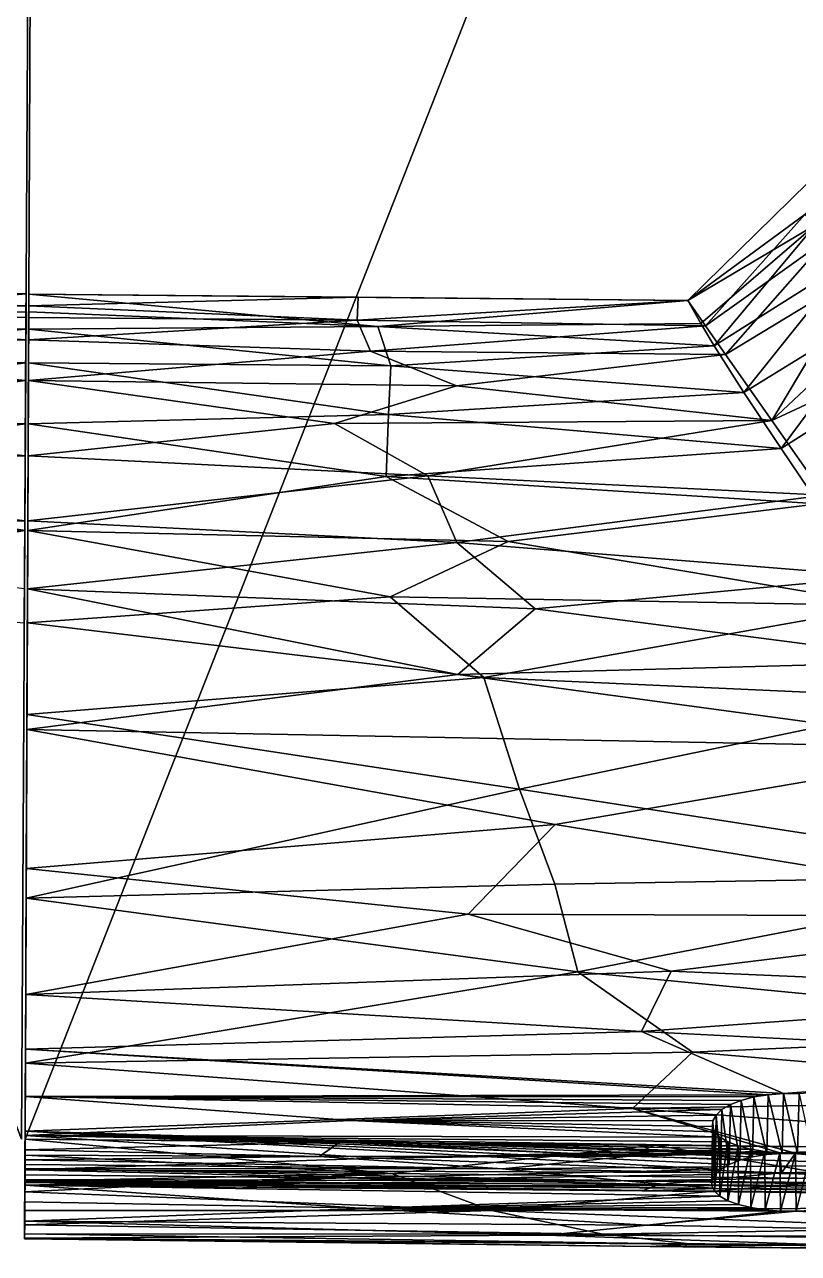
# Model space of a CAD drawing. Extents: x 4857 to 5181, y 3876 to 4195.
# Drawn here: x 5017.6 to 5087.7, y 3876.2 to 3987.6 of the extents above; entities that cross this region are included whole.
import ezdxf

# ---------------------------------------------------------------- set-up
doc = ezdxf.new("R2010")
doc.units = 0
doc.header["$MEASUREMENT"] = 0
doc.layers.add('STL2DXF', color=7, linetype='Continuous')

msp = doc.modelspace()

# ---------------------------------------------------------------- linework, layer by layer
at = {"layer": 'STL2DXF'}
for points in [[(5018.9, 4185.54, 12), (4903.14, 4185.54, 12), (5017.28, 3886.54, 12)], [(5018.9, 4185.54, 0), (5017.28, 3886.54, 0), (4903.14, 4185.54, 0)], [(5017.28, 3886.54, 0), (5018.9, 4185.54, 0), (5017.28, 3886.54, 0.51)], [(5017.28, 3886.54, 0.51), (5018.9, 4185.54, 0), (5018.9, 4185.54, 0.51)], [(5017.28, 3886.54, 0.51), (5018.9, 4185.54, 0.51), (5017.28, 3886.54, 5.51)], [(5017.28, 3886.54, 5.51), (5018.9, 4185.54, 0.51), (5018.9, 4185.54, 5.51)], [(5017.28, 3886.54, 5.51), (5018.9, 4185.54, 5.51), (5017.28, 3886.54, 12)], [(5017.28, 3886.54, 12), (5018.9, 4185.54, 5.51), (5018.9, 4185.54, 12)], [(5017.6, 3886.53, 0.51), (5017.6, 3886.53, 0.51), (5018.91, 4185.54, 0), (5017.6, 3886.53, 0)], [(5018.91, 4185.54, 0.51), (5018.91, 4185.54, 0.51), (5018.91, 4185.54, 0), (5017.6, 3886.53, 0.51)], [(5017.6, 3886.53, 5.51), (5017.6, 3886.53, 5.51), (5018.91, 4185.54, 0.51), (5017.6, 3886.53, 0.51)], [(5018.91, 4185.54, 5.51), (5018.91, 4185.54, 5.51), (5018.91, 4185.54, 0.51), (5017.6, 3886.53, 5.51)], [(5017.6, 3886.53, 12), (5017.6, 3886.53, 12), (5018.91, 4185.54, 5.51), (5017.6, 3886.53, 5.51)], [(5018.91, 4185.54, 12), (5018.91, 4185.54, 12), (5018.91, 4185.54, 5.51), (5017.6, 3886.53, 12)], [(5017.6, 3886.53, 12), (5017.6, 3886.53, 12), (5134.67, 4184.4, 12), (5018.91, 4185.54, 12)], [(5134.67, 4184.4, 0), (5134.67, 4184.4, 0), (5017.6, 3886.53, 0), (5018.91, 4185.54, 0)], [(5131.74, 3885.42, 12), (5131.74, 3885.42, 12), (5134.67, 4184.4, 12), (5017.6, 3886.53, 12)], [(5131.74, 3885.42, 0), (5131.74, 3885.42, 0), (5017.6, 3886.53, 0), (5134.67, 4184.4, 0)], [(5077.65, 3962.56, 150.51), (5077.65, 3962.56, 150.51), (5089.24, 3969.41, 150.15), (5096.33, 3980.88, 150.51)], [(5077.65, 3962.56, 145.51), (5077.65, 3962.56, 145.51), (5096.33, 3980.88, 145.51), (5088.26, 3970.35, 145.32)], [(5077.65, 3962.56, 145.51), (5077.65, 3962.56, 145.51), (5096.33, 3980.88, 150.51), (5096.33, 3980.88, 145.51)], [(5077.65, 3962.56, 150.51), (5077.65, 3962.56, 150.51), (5096.33, 3980.88, 150.51), (5077.65, 3962.56, 145.51)], [(5088.26, 3970.35, 145.32), (5088.26, 3970.35, 145.32), (5079.27, 3960.25, 145.1), (5077.65, 3962.56, 145.51)], [(5077.65, 3962.55, 150.51), (5077.65, 3962.55, 150.51), (5089.24, 3969.41, 150.15), (5077.65, 3962.56, 150.51)], [(5078.85, 3960.48, 150.31), (5078.85, 3960.48, 150.31), (5089.24, 3969.41, 150.15), (5077.65, 3962.55, 150.51)], [(5080.06, 3958.46, 149.78), (5080.06, 3958.46, 149.78), (5089.24, 3969.41, 150.15), (5078.85, 3960.48, 150.31)], [(5090.31, 3968.15, 144.4), (5090.31, 3968.15, 144.4), (5079.27, 3960.25, 145.1), (5088.26, 3970.35, 145.32)], [(5092.33, 3966.17, 148.62), (5092.33, 3966.17, 148.62), (5089.24, 3969.41, 150.15), (5080.06, 3958.46, 149.78)], [(5090.31, 3968.15, 144.4), (5090.31, 3968.15, 144.4), (5081.09, 3957.65, 143.93), (5079.27, 3960.25, 145.1)], [(5093.24, 3965.02, 142.19), (5093.24, 3965.02, 142.19), (5081.09, 3957.65, 143.93), (5090.31, 3968.15, 144.4)], [(5082.75, 3954.22, 147.72), (5082.75, 3954.22, 147.72), (5092.33, 3966.17, 148.62), (5080.06, 3958.46, 149.78)], [(5095.94, 3962.33, 145.69), (5095.94, 3962.33, 145.69), (5092.33, 3966.17, 148.62), (5082.75, 3954.22, 147.72)], [(5093.24, 3965.02, 142.19), (5093.24, 3965.02, 142.19), (5085.27, 3951.69, 139.49), (5081.09, 3957.65, 143.93)], [(5093.24, 3965.02, 142.19), (5093.24, 3965.02, 142.19), (5096.16, 3961.89, 139.25), (5085.27, 3951.69, 139.49)], [(4957.98, 3963.15, 150.51), (4986.03, 3960.52, 150.2), (5017.69, 3963.15, 150.51)], [(5017.69, 3963.15, 150.51), (4987.84, 3963.15, 145.51), (4957.98, 3963.15, 150.51)], [(5017.69, 3963.15, 150.51), (4986.03, 3960.52, 150.2), (5017.68, 3961.53, 150.39)], [(5017.69, 3963.15, 145.51), (5017.69, 3962.07, 145.41), (4987.84, 3963.15, 145.51)], [(4987.84, 3963.15, 145.51), (5017.69, 3962.07, 145.41), (4987.91, 3961.05, 145.17)], [(5017.69, 3963.15, 145.51), (4987.84, 3963.15, 145.51), (5017.69, 3963.15, 150.51)], [(5017.66, 3956.92, 148.87), (5017.69, 3962.07, 145.41), (5017.69, 3963.15, 145.51)], [(5017.69, 3963.15, 145.51), (5017.68, 3959.95, 150.05), (5017.66, 3956.92, 148.87)], [(5017.69, 3963.15, 150.51), (5017.68, 3961.53, 150.39), (5017.69, 3963.15, 145.51)], [(5017.69, 3963.15, 145.51), (5017.68, 3961.53, 150.39), (5017.68, 3959.95, 150.05)], [(5017.94, 3963.14, 145.51), (5017.94, 3963.14, 145.51), (5017.93, 3962.07, 145.41), (5017.91, 3956.91, 148.87)], [(5017.91, 3956.91, 148.87), (5017.91, 3956.91, 148.87), (5017.92, 3959.95, 150.05), (5017.94, 3963.14, 145.51)], [(5017.92, 3959.95, 150.05), (5017.92, 3959.95, 150.05), (5017.93, 3961.53, 150.39), (5017.94, 3963.14, 145.51)], [(5017.94, 3963.14, 145.51), (5017.94, 3963.14, 145.51), (5017.93, 3961.53, 150.39), (5017.94, 3963.14, 150.51)], [(5017.93, 3961.53, 150.39), (5017.93, 3961.53, 150.39), (5049.57, 3960.21, 150.2), (5017.94, 3963.14, 150.51)], [(5047.79, 3962.85, 145.51), (5047.79, 3962.85, 145.51), (5017.93, 3962.07, 145.41), (5017.94, 3963.14, 145.51)], [(5047.69, 3960.76, 145.17), (5047.69, 3960.76, 145.17), (5017.93, 3962.07, 145.41), (5047.79, 3962.85, 145.51)], [(5017.94, 3963.14, 150.51), (5017.94, 3963.14, 150.51), (5049.57, 3960.21, 150.2), (5077.65, 3962.56, 150.51)], [(5017.94, 3963.14, 150.51), (5017.94, 3963.14, 150.51), (5047.79, 3962.85, 145.51), (5017.94, 3963.14, 145.51)], [(5077.65, 3962.56, 150.51), (5077.65, 3962.56, 150.51), (5047.79, 3962.85, 145.51), (5017.94, 3963.14, 150.51)], [(5077.65, 3962.56, 145.51), (5077.65, 3962.56, 145.51), (5047.69, 3960.76, 145.17), (5047.79, 3962.85, 145.51)], [(5077.65, 3962.56, 145.51), (5077.65, 3962.56, 145.51), (5047.79, 3962.85, 145.51), (5077.65, 3962.56, 150.51)], [(5017.68, 3961.53, 150.39), (4986.03, 3960.52, 150.2), (5017.68, 3959.95, 150.05)], [(5017.69, 3962.07, 145.41), (5017.68, 3961.02, 145.16), (4987.91, 3961.05, 145.17)], [(5017.66, 3956.92, 148.87), (5017.68, 3961.02, 145.16), (5017.69, 3962.07, 145.41)], [(5017.93, 3962.07, 145.41), (5017.93, 3962.07, 145.41), (5017.93, 3961.02, 145.16), (5017.91, 3956.91, 148.87)], [(5017.92, 3959.95, 150.05), (5017.92, 3959.95, 150.05), (5049.57, 3960.21, 150.2), (5017.93, 3961.53, 150.39)], [(5047.69, 3960.76, 145.17), (5047.69, 3960.76, 145.17), (5017.93, 3961.02, 145.16), (5017.93, 3962.07, 145.41)], [(5079.27, 3960.25, 145.1), (5079.27, 3960.25, 145.1), (5047.69, 3960.76, 145.17), (5077.65, 3962.56, 145.51)], [(5077.65, 3962.56, 150.51), (5077.65, 3962.56, 150.51), (5049.57, 3960.21, 150.2), (5077.65, 3962.55, 150.51)], [(5077.65, 3962.55, 150.51), (5077.65, 3962.55, 150.51), (5049.57, 3960.21, 150.2), (5078.85, 3960.48, 150.31)], [(5086.12, 3949.14, 143.92), (5086.12, 3949.14, 143.92), (5095.94, 3962.33, 145.69), (5082.75, 3954.22, 147.72)], [(5096.16, 3961.89, 139.25), (5096.16, 3961.89, 139.25), (5099.52, 3958.29, 135.23), (5085.27, 3951.69, 139.49)], [(5099.84, 3957.84, 141.32), (5099.84, 3957.84, 141.32), (5095.94, 3962.33, 145.69), (5086.12, 3949.14, 143.92)], [(5017.68, 3959.95, 150.05), (4986.03, 3960.52, 150.2), (4984.8, 3956.94, 148.89)], [(4987.91, 3961.05, 145.17), (5017.67, 3959, 144.32), (4986.68, 3958.25, 143.92)], [(4987.91, 3961.05, 145.17), (5017.68, 3961.02, 145.16), (5017.67, 3959, 144.32)], [(5017.63, 3951.39, 145.21), (5017.67, 3959, 144.32), (5017.68, 3961.02, 145.16)], [(5017.63, 3951.39, 145.21), (5017.68, 3961.02, 145.16), (5017.66, 3956.92, 148.87)], [(5017.93, 3961.02, 145.16), (5017.93, 3961.02, 145.16), (5017.92, 3959, 144.32), (5017.88, 3951.39, 145.21)], [(5017.91, 3956.91, 148.87), (5017.91, 3956.91, 148.87), (5017.93, 3961.02, 145.16), (5017.88, 3951.39, 145.21)], [(5017.92, 3959, 144.32), (5017.92, 3959, 144.32), (5017.93, 3961.02, 145.16), (5047.69, 3960.76, 145.17)], [(5048.9, 3957.95, 143.92), (5048.9, 3957.95, 143.92), (5017.92, 3959, 144.32), (5047.69, 3960.76, 145.17)], [(5048.9, 3957.95, 143.92), (5048.9, 3957.95, 143.92), (5047.69, 3960.76, 145.17), (5079.27, 3960.25, 145.1)], [(5078.85, 3960.48, 150.31), (5078.85, 3960.48, 150.31), (5049.57, 3960.21, 150.2), (5080.06, 3958.46, 149.78)], [(5017.68, 3959.95, 150.05), (4984.8, 3956.94, 148.89), (5017.66, 3956.92, 148.87)], [(5017.91, 3956.91, 148.87), (5017.91, 3956.91, 148.87), (5050.76, 3956.62, 148.89), (5017.92, 3959.95, 150.05)], [(5050.76, 3956.62, 148.89), (5050.76, 3956.62, 148.89), (5049.57, 3960.21, 150.2), (5017.92, 3959.95, 150.05)], [(5081.09, 3957.65, 143.93), (5081.09, 3957.65, 143.93), (5048.9, 3957.95, 143.92), (5079.27, 3960.25, 145.1)], [(5049.57, 3960.21, 150.2), (5049.57, 3960.21, 150.2), (5050.76, 3956.62, 148.89), (5080.06, 3958.46, 149.78)], [(4986.68, 3958.25, 143.92), (5017.65, 3955.31, 141.93), (4978.86, 3955.19, 141.86)], [(4986.68, 3958.25, 143.92), (5017.67, 3959, 144.32), (5017.65, 3955.31, 141.93)], [(5017.63, 3951.39, 145.21), (5017.65, 3955.31, 141.93), (5017.67, 3959, 144.32)], [(5017.92, 3959, 144.32), (5017.92, 3959, 144.32), (5017.9, 3955.31, 141.93), (5017.88, 3951.39, 145.21)], [(5017.9, 3955.31, 141.93), (5017.9, 3955.31, 141.93), (5017.92, 3959, 144.32), (5048.9, 3957.95, 143.92)], [(5080.06, 3958.46, 149.78), (5080.06, 3958.46, 149.78), (5050.76, 3956.62, 148.89), (5082.75, 3954.22, 147.72)], [(5085.27, 3951.69, 139.49), (5085.27, 3951.69, 139.49), (5099.52, 3958.29, 135.23), (5090.02, 3944.92, 132.59)], [(5056.69, 3954.81, 141.86), (5056.69, 3954.81, 141.86), (5017.9, 3955.31, 141.93), (5048.9, 3957.95, 143.92)], [(5056.69, 3954.81, 141.86), (5056.69, 3954.81, 141.86), (5048.9, 3957.95, 143.92), (5081.09, 3957.65, 143.93)], [(5085.27, 3951.69, 139.49), (5085.27, 3951.69, 139.49), (5056.69, 3954.81, 141.86), (5081.09, 3957.65, 143.93)], [(5089.52, 3944.13, 139.13), (5089.52, 3944.13, 139.13), (5099.84, 3957.84, 141.32), (5086.12, 3949.14, 143.92)], [(5017.66, 3956.92, 148.87), (4984.8, 3956.94, 148.89), (4984.99, 3952.54, 146.13)], [(5017.66, 3956.92, 148.87), (4984.99, 3952.54, 146.13), (5017.63, 3951.39, 145.21)], [(5017.88, 3951.39, 145.21), (5017.88, 3951.39, 145.21), (5050.53, 3952.22, 146.13), (5017.91, 3956.91, 148.87)], [(5050.53, 3952.22, 146.13), (5050.53, 3952.22, 146.13), (5050.76, 3956.62, 148.89), (5017.91, 3956.91, 148.87)], [(5050.76, 3956.62, 148.89), (5050.76, 3956.62, 148.89), (5050.53, 3952.22, 146.13), (5082.75, 3954.22, 147.72)], [(4978.86, 3955.19, 141.86), (5017.65, 3955.31, 141.93), (4989.89, 3951.69, 138.86)], [(5017.65, 3955.31, 141.93), (5017.61, 3948.48, 135.64), (4989.89, 3951.69, 138.86)], [(5017.58, 3941.72, 135.65), (5017.61, 3948.48, 135.64), (5017.65, 3955.31, 141.93)], [(5017.58, 3941.72, 135.65), (5017.65, 3955.31, 141.93), (5017.63, 3951.39, 145.21)], [(5017.9, 3955.31, 141.93), (5017.9, 3955.31, 141.93), (5017.87, 3948.48, 135.64), (5017.84, 3941.72, 135.65)], [(5017.88, 3951.39, 145.21), (5017.88, 3951.39, 145.21), (5017.9, 3955.31, 141.93), (5017.84, 3941.72, 135.65)], [(5045.63, 3951.41, 138.86), (5045.63, 3951.41, 138.86), (5017.87, 3948.48, 135.64), (5017.9, 3955.31, 141.93)], [(5045.63, 3951.41, 138.86), (5045.63, 3951.41, 138.86), (5017.9, 3955.31, 141.93), (5056.69, 3954.81, 141.86)], [(5045.63, 3951.41, 138.86), (5045.63, 3951.41, 138.86), (5056.69, 3954.81, 141.86), (5085.27, 3951.69, 139.49)], [(5082.75, 3954.22, 147.72), (5082.75, 3954.22, 147.72), (5050.53, 3952.22, 146.13), (5086.12, 3949.14, 143.92)], [(4981.37, 3947.02, 134.11), (4989.89, 3951.69, 138.86), (5017.61, 3948.48, 135.64)], [(5017.63, 3951.39, 145.21), (4984.99, 3952.54, 146.13), (4985.14, 3946.91, 141.2)], [(5050.33, 3946.59, 141.2), (5050.33, 3946.59, 141.2), (5050.53, 3952.22, 146.13), (5017.88, 3951.39, 145.21)], [(5054.1, 3946.67, 134.11), (5054.1, 3946.67, 134.11), (5045.63, 3951.41, 138.86), (5085.27, 3951.69, 139.49)], [(5050.53, 3952.22, 146.13), (5050.53, 3952.22, 146.13), (5050.33, 3946.59, 141.2), (5086.12, 3949.14, 143.92)], [(5054.1, 3946.67, 134.11), (5054.1, 3946.67, 134.11), (5085.27, 3951.69, 139.49), (5090.02, 3944.92, 132.59)], [(5017.63, 3951.39, 145.21), (4985.14, 3946.91, 141.2), (5017.58, 3941.72, 135.65)], [(5017.84, 3941.72, 135.65), (5017.84, 3941.72, 135.65), (5050.33, 3946.59, 141.2), (5017.88, 3951.39, 145.21)], [(5017.87, 3948.48, 135.64), (5017.87, 3948.48, 135.64), (5045.63, 3951.41, 138.86), (5054.1, 3946.67, 134.11)], [(4981.37, 3947.02, 134.11), (5017.61, 3948.48, 135.64), (5017.58, 3942.57, 128.92)], [(5017.58, 3941.72, 135.65), (5017.58, 3942.57, 128.92), (5017.61, 3948.48, 135.64)], [(5017.87, 3948.48, 135.64), (5017.87, 3948.48, 135.64), (5017.85, 3942.57, 128.92), (5017.84, 3941.72, 135.65)], [(5017.85, 3942.57, 128.92), (5017.85, 3942.57, 128.92), (5017.87, 3948.48, 135.64), (5054.1, 3946.67, 134.11)], [(5086.12, 3949.14, 143.92), (5086.12, 3949.14, 143.92), (5050.33, 3946.59, 141.2), (5089.52, 3944.13, 139.13)], [(4981.37, 3947.02, 134.11), (5017.58, 3942.57, 128.92), (4978.67, 3941, 127.03)], [(4974.04, 3941.13, 135.02), (5017.58, 3941.72, 135.65), (4985.14, 3946.91, 141.2)], [(5050.33, 3946.59, 141.2), (5050.33, 3946.59, 141.2), (5017.84, 3941.72, 135.65), (5061.37, 3940.71, 135.02)], [(5056.74, 3940.62, 127.03), (5056.74, 3940.62, 127.03), (5017.85, 3942.57, 128.92), (5054.1, 3946.67, 134.11)], [(5089.52, 3944.13, 139.13), (5089.52, 3944.13, 139.13), (5050.33, 3946.59, 141.2), (5061.37, 3940.71, 135.02)], [(5054.1, 3946.67, 134.11), (5054.1, 3946.67, 134.11), (5090.02, 3944.92, 132.59), (5056.74, 3940.62, 127.03)], [(5056.74, 3940.62, 127.03), (5056.74, 3940.62, 127.03), (5090.02, 3944.92, 132.59), (5095.18, 3937.55, 123.63)], [(5061.37, 3940.71, 135.02), (5061.37, 3940.71, 135.02), (5095.9, 3934.9, 128.38), (5089.52, 3944.13, 139.13)], [(4978.67, 3941, 127.03), (5017.58, 3942.57, 128.92), (5017.55, 3936.43, 121.03)], [(5017.53, 3933.34, 125.25), (5017.55, 3936.43, 121.03), (5017.58, 3942.57, 128.92)], [(5017.53, 3933.34, 125.25), (5017.58, 3942.57, 128.92), (5017.58, 3941.72, 135.65)], [(5017.85, 3942.57, 128.92), (5017.85, 3942.57, 128.92), (5017.82, 3936.43, 121.03), (5017.81, 3933.34, 125.25)], [(5017.84, 3941.72, 135.65), (5017.84, 3941.72, 135.65), (5017.85, 3942.57, 128.92), (5017.81, 3933.34, 125.25)], [(5017.82, 3936.43, 121.03), (5017.82, 3936.43, 121.03), (5017.85, 3942.57, 128.92), (5056.74, 3940.62, 127.03)], [(4984.68, 3936.01, 128.76), (5017.58, 3941.72, 135.65), (4974.04, 3941.13, 135.02)], [(4984.68, 3936.01, 128.76), (5017.53, 3933.34, 125.25), (5017.58, 3941.72, 135.65)], [(5017.84, 3941.72, 135.65), (5017.84, 3941.72, 135.65), (5017.81, 3933.34, 125.25), (5050.68, 3935.68, 128.76)], [(5061.37, 3940.71, 135.02), (5061.37, 3940.71, 135.02), (5017.84, 3941.72, 135.65), (5050.68, 3935.68, 128.76)], [(5063.82, 3934.61, 119.22), (5063.82, 3934.61, 119.22), (5017.82, 3936.43, 121.03), (5056.74, 3940.62, 127.03)], [(5050.68, 3935.68, 128.76), (5050.68, 3935.68, 128.76), (5095.9, 3934.9, 128.38), (5061.37, 3940.71, 135.02)], [(5056.74, 3940.62, 127.03), (5056.74, 3940.62, 127.03), (5095.18, 3937.55, 123.63), (5063.82, 3934.61, 119.22)], [(5063.82, 3934.61, 119.22), (5063.82, 3934.61, 119.22), (5095.18, 3937.55, 123.63), (5100.6, 3929.82, 113.04)], [(5017.82, 3936.43, 121.03), (5017.82, 3936.43, 121.03), (5017.76, 3923.66, 102.36), (5017.77, 3925.02, 113.54)], [(5056.81, 3928.66, 110.63), (5056.81, 3928.66, 110.63), (5017.76, 3923.66, 102.36), (5017.82, 3936.43, 121.03)], [(5017.81, 3933.34, 125.25), (5017.81, 3933.34, 125.25), (5017.82, 3936.43, 121.03), (5017.77, 3925.02, 113.54)], [(5056.81, 3928.66, 110.63), (5056.81, 3928.66, 110.63), (5017.82, 3936.43, 121.03), (5063.82, 3934.61, 119.22)], [(5050.68, 3935.68, 128.76), (5050.68, 3935.68, 128.76), (5017.81, 3933.34, 125.25), (5059.17, 3928.37, 119.04)], [(5059.17, 3928.37, 119.04), (5059.17, 3928.37, 119.04), (5095.9, 3934.9, 128.38), (5050.68, 3935.68, 128.76)], [(5101.77, 3926.44, 116.95), (5101.77, 3926.44, 116.95), (5095.9, 3934.9, 128.38), (5059.17, 3928.37, 119.04)], [(5100.6, 3929.82, 113.04), (5100.6, 3929.82, 113.04), (5056.81, 3928.66, 110.63), (5063.82, 3934.61, 119.22)], [(5017.81, 3933.34, 125.25), (5017.81, 3933.34, 125.25), (5017.77, 3925.02, 113.54), (5059.17, 3928.37, 119.04)], [(5106.11, 3921.96, 101.21), (5106.11, 3921.96, 101.21), (5056.81, 3928.66, 110.63), (5100.6, 3929.82, 113.04)], [(5017.76, 3923.66, 102.36), (5017.76, 3923.66, 102.36), (5056.81, 3928.66, 110.63), (5106.11, 3921.96, 101.21)], [(5059.17, 3928.37, 119.04), (5059.17, 3928.37, 119.04), (5017.77, 3925.02, 113.54), (5062.42, 3918.25, 103.94)], [(5062.42, 3918.25, 103.94), (5062.42, 3918.25, 103.94), (5101.77, 3926.44, 116.95), (5059.17, 3928.37, 119.04)], [(5112.92, 3910.44, 92.09), (5112.92, 3910.44, 92.09), (5101.77, 3926.44, 116.95), (5062.42, 3918.25, 103.94)], [(5017.77, 3925.02, 113.54), (5017.77, 3925.02, 113.54), (5017.76, 3923.66, 102.36), (5017.7, 3908.36, 86.74)], [(5017.77, 3925.02, 113.54), (5017.77, 3925.02, 113.54), (5017.7, 3908.36, 86.74), (5062.42, 3918.25, 103.94)], [(5017.76, 3923.66, 102.36), (5017.76, 3923.66, 102.36), (5017.71, 3911.06, 81.38), (5017.7, 3908.36, 86.74)], [(5017.71, 3911.06, 81.38), (5017.71, 3911.06, 81.38), (5017.76, 3923.66, 102.36), (5065.63, 3915.06, 89.2)], [(5065.63, 3915.06, 89.2), (5065.63, 3915.06, 89.2), (5017.76, 3923.66, 102.36), (5106.11, 3921.96, 101.21)], [(5106.11, 3921.96, 101.21), (5106.11, 3921.96, 101.21), (5116.8, 3906.72, 75.51), (5065.63, 3915.06, 89.2)], [(5017.7, 3908.36, 86.74), (5017.7, 3908.36, 86.74), (5065.6, 3909.65, 89.87), (5062.42, 3918.25, 103.94)], [(5062.42, 3918.25, 103.94), (5062.42, 3918.25, 103.94), (5065.6, 3909.65, 89.87), (5112.92, 3910.44, 92.09)], [(5057.76, 3906.93, 74.72), (5057.76, 3906.93, 74.72), (5017.71, 3911.06, 81.38), (5065.63, 3915.06, 89.2)], [(5065.63, 3915.06, 89.2), (5065.63, 3915.06, 89.2), (5116.8, 3906.72, 75.51), (5057.76, 3906.93, 74.72)], [(5017.71, 3911.06, 81.38), (5017.71, 3911.06, 81.38), (5017.66, 3899.64, 59.91), (5017.63, 3893.41, 58.58)], [(5017.7, 3908.36, 86.74), (5017.7, 3908.36, 86.74), (5017.71, 3911.06, 81.38), (5017.63, 3893.41, 58.58)], [(5017.66, 3899.64, 59.91), (5017.66, 3899.64, 59.91), (5017.71, 3911.06, 81.38), (5057.76, 3906.93, 74.72)], [(5065.6, 3909.65, 89.87), (5065.6, 3909.65, 89.87), (5067.71, 3901.69, 75.76), (5112.92, 3910.44, 92.09)], [(5112.92, 3910.44, 92.09), (5112.92, 3910.44, 92.09), (5067.71, 3901.69, 75.76), (5122.74, 3896.37, 66.78)], [(5065.6, 3909.65, 89.87), (5065.6, 3909.65, 89.87), (5017.7, 3908.36, 86.74), (5067.71, 3901.69, 75.76)], [(5017.7, 3908.36, 86.74), (5017.7, 3908.36, 86.74), (5017.63, 3893.41, 58.58), (5067.71, 3901.69, 75.76)], [(5076.15, 3901.77, 65.37), (5076.15, 3901.77, 65.37), (5017.66, 3899.64, 59.91), (5057.76, 3906.93, 74.72)], [(5057.76, 3906.93, 74.72), (5057.76, 3906.93, 74.72), (5116.8, 3906.72, 75.51), (5076.15, 3901.77, 65.37)], [(5076.15, 3901.77, 65.37), (5076.15, 3901.77, 65.37), (5116.8, 3906.72, 75.51), (5121.66, 3899.79, 62.45)], [(5067.71, 3901.69, 75.76), (5067.71, 3901.69, 75.76), (5017.63, 3893.41, 58.58), (5078.09, 3894.4, 61.91)], [(5073.47, 3896.29, 54.27), (5073.47, 3896.29, 54.27), (5017.66, 3899.64, 59.91), (5076.15, 3901.77, 65.37)], [(5067.71, 3901.69, 75.76), (5067.71, 3901.69, 75.76), (5078.09, 3894.4, 61.91), (5122.74, 3896.37, 66.78)], [(5121.66, 3899.79, 62.45), (5121.66, 3899.79, 62.45), (5073.47, 3896.29, 54.27), (5076.15, 3901.77, 65.37)], [(5017.66, 3899.64, 59.91), (5017.66, 3899.64, 59.91), (5017.64, 3894.68, 49.56), (5017.63, 3893.41, 58.58)], [(5073.47, 3896.29, 54.27), (5073.47, 3896.29, 54.27), (5017.64, 3894.68, 49.56), (5017.66, 3899.64, 59.91)], [(5125.97, 3893.63, 49.8), (5125.97, 3893.63, 49.8), (5073.47, 3896.29, 54.27), (5121.66, 3899.79, 62.45)], [(5086.35, 3890.66, 42.14), (5086.35, 3890.66, 42.14), (5017.64, 3894.68, 49.56), (5073.47, 3896.29, 54.27)], [(5086.35, 3890.66, 42.14), (5086.35, 3890.66, 42.14), (5073.47, 3896.29, 54.27), (5125.97, 3893.63, 49.8)], [(5122.74, 3896.37, 66.78), (5122.74, 3896.37, 66.78), (5078.09, 3894.4, 61.91), (5127.01, 3890.24, 54.4)], [(5017.64, 3894.68, 49.56), (5017.64, 3894.68, 49.56), (5017.62, 3890.39, 39.77), (5017.6, 3887.25, 45.19)], [(5017.63, 3893.41, 58.58), (5017.63, 3893.41, 58.58), (5017.64, 3894.68, 49.56), (5017.6, 3887.25, 45.19)], [(5017.62, 3890.39, 39.77), (5017.62, 3890.39, 39.77), (5017.64, 3894.68, 49.56), (5084.95, 3890.56, 41.89)], [(5084.95, 3890.56, 41.89), (5084.95, 3890.56, 41.89), (5017.64, 3894.68, 49.56), (5086.35, 3890.66, 42.14)], [(5078.09, 3894.4, 61.91), (5078.09, 3894.4, 61.91), (5017.63, 3893.41, 58.58), (5072.65, 3889.32, 51.14)], [(5127.01, 3890.24, 54.4), (5127.01, 3890.24, 54.4), (5078.09, 3894.4, 61.91), (5072.65, 3889.32, 51.14)], [(5087.76, 3890.63, 42.11), (5087.76, 3890.63, 42.11), (5086.35, 3890.66, 42.14), (5125.97, 3893.63, 49.8)], [(5072.65, 3889.32, 51.14), (5072.65, 3889.32, 51.14), (5017.63, 3893.41, 58.58), (5017.6, 3887.25, 45.19)], [(5017.62, 3890.39, 39.77), (5017.62, 3890.39, 39.77), (5017.6, 3886.86, 30.7), (5017.58, 3882.36, 32.95)], [(5017.6, 3887.25, 45.19), (5017.6, 3887.25, 45.19), (5017.62, 3890.39, 39.77), (5017.58, 3882.36, 32.95)], [(5047.13, 3888.23, 35.2), (5047.13, 3888.23, 35.2), (5017.6, 3886.86, 30.7), (5017.62, 3890.39, 39.77)], [(5083.65, 3890.35, 41.36), (5083.65, 3890.35, 41.36), (5017.62, 3890.39, 39.77), (5084.95, 3890.56, 41.89)], [(5082.49, 3890.04, 40.6), (5082.49, 3890.04, 40.6), (5017.62, 3890.39, 39.77), (5083.65, 3890.35, 41.36)], [(5081.52, 3889.66, 39.64), (5081.52, 3889.66, 39.64), (5017.62, 3890.39, 39.77), (5082.49, 3890.04, 40.6)], [(5080.76, 3889.21, 38.52), (5080.76, 3889.21, 38.52), (5017.62, 3890.39, 39.77), (5081.52, 3889.66, 39.64)], [(5047.13, 3888.23, 35.2), (5047.13, 3888.23, 35.2), (5017.62, 3890.39, 39.77), (5080.76, 3889.21, 38.52)], [(5072.65, 3889.32, 51.14), (5072.65, 3889.32, 51.14), (5130.69, 3884.96, 42.63), (5127.01, 3890.24, 54.4)], [(5082.49, 3890.04, 40.6), (5082.49, 3890.04, 40.6), (5083.65, 3890.35, 41.36), (5083.52, 3884.92, 41.32)], [(5083.52, 3884.92, 41.32), (5083.52, 3884.92, 41.32), (5083.65, 3890.35, 41.36), (5084.81, 3885.13, 41.86)], [(5083.65, 3890.35, 41.36), (5083.65, 3890.35, 41.36), (5084.95, 3890.56, 41.89), (5084.81, 3885.13, 41.86)], [(5084.81, 3885.13, 41.86), (5084.81, 3885.13, 41.86), (5084.95, 3890.56, 41.89), (5086.2, 3885.23, 42.13)], [(5084.95, 3890.56, 41.89), (5084.95, 3890.56, 41.89), (5086.35, 3890.66, 42.14), (5086.2, 3885.23, 42.13)], [(5086.2, 3885.23, 42.13), (5086.2, 3885.23, 42.13), (5086.35, 3890.66, 42.14), (5087.61, 3885.21, 42.12)], [(5086.35, 3890.66, 42.14), (5086.35, 3890.66, 42.14), (5087.76, 3890.63, 42.11), (5087.61, 3885.21, 42.12)], [(5087.61, 3885.21, 42.12), (5087.61, 3885.21, 42.12), (5087.76, 3890.63, 42.11), (5088.99, 3885.07, 41.83)], [(5072.65, 3889.32, 51.14), (5072.65, 3889.32, 51.14), (5017.6, 3887.25, 45.19), (5086.2, 3885.23, 42.13)], [(5080.22, 3888.71, 37.3), (5080.22, 3888.71, 37.3), (5047.13, 3888.23, 35.2), (5080.76, 3889.21, 38.52)], [(5087.61, 3885.21, 42.12), (5087.61, 3885.21, 42.12), (5072.65, 3889.32, 51.14), (5086.2, 3885.23, 42.13)], [(5130.69, 3884.96, 42.63), (5130.69, 3884.96, 42.63), (5072.65, 3889.32, 51.14), (5087.61, 3885.21, 42.12)], [(5080.22, 3888.71, 37.3), (5080.22, 3888.71, 37.3), (5080.76, 3889.21, 38.52), (5080.66, 3883.79, 38.45)], [(5080.66, 3883.79, 38.45), (5080.66, 3883.79, 38.45), (5080.76, 3889.21, 38.52), (5081.41, 3884.23, 39.57)], [(5080.76, 3889.21, 38.52), (5080.76, 3889.21, 38.52), (5081.52, 3889.66, 39.64), (5081.41, 3884.23, 39.57)], [(5081.41, 3884.23, 39.57), (5081.41, 3884.23, 39.57), (5081.52, 3889.66, 39.64), (5082.37, 3884.61, 40.54)], [(5081.52, 3889.66, 39.64), (5081.52, 3889.66, 39.64), (5082.49, 3890.04, 40.6), (5082.37, 3884.61, 40.54)], [(5082.37, 3884.61, 40.54), (5082.37, 3884.61, 40.54), (5082.49, 3890.04, 40.6), (5083.52, 3884.92, 41.32)], [(5017.6, 3886.86, 30.7), (5017.6, 3886.86, 30.7), (5047.13, 3888.23, 35.2), (5080.58, 3886.71, 32.09)], [(5079.94, 3888.2, 36), (5079.94, 3888.2, 36), (5047.13, 3888.23, 35.2), (5080.22, 3888.71, 37.3)], [(5079.9, 3887.68, 34.67), (5079.9, 3887.68, 34.67), (5047.13, 3888.23, 35.2), (5079.94, 3888.2, 36)], [(5080.12, 3887.18, 33.35), (5080.12, 3887.18, 33.35), (5047.13, 3888.23, 35.2), (5079.9, 3887.68, 34.67)], [(5080.58, 3886.71, 32.09), (5080.58, 3886.71, 32.09), (5047.13, 3888.23, 35.2), (5080.12, 3887.18, 33.35)], [(5079.87, 3882.81, 35.91), (5079.87, 3882.81, 35.91), (5079.94, 3888.2, 36), (5080.15, 3883.31, 37.21)], [(5079.9, 3887.68, 34.67), (5079.9, 3887.68, 34.67), (5079.94, 3888.2, 36), (5079.87, 3882.81, 35.91)], [(5079.94, 3888.2, 36), (5079.94, 3888.2, 36), (5080.22, 3888.71, 37.3), (5080.15, 3883.31, 37.21)], [(5080.15, 3883.31, 37.21), (5080.15, 3883.31, 37.21), (5080.22, 3888.71, 37.3), (5080.66, 3883.79, 38.45)], [(5017.6, 3886.86, 30.7), (5017.6, 3886.86, 30.7), (5017.59, 3883.75, 20.69), (5017.57, 3879.1, 22.71)], [(5017.58, 3882.36, 32.95), (5017.58, 3882.36, 32.95), (5017.6, 3886.86, 30.7), (5017.57, 3879.1, 22.71)], [(5017.6, 3887.25, 45.19), (5017.6, 3887.25, 45.19), (5017.58, 3882.36, 32.95), (5080.66, 3883.79, 38.45)], [(5049.47, 3884.79, 25.53), (5049.47, 3884.79, 25.53), (5017.59, 3883.75, 20.69), (5017.6, 3886.86, 30.7)], [(5081.41, 3884.23, 39.57), (5081.41, 3884.23, 39.57), (5017.6, 3887.25, 45.19), (5080.66, 3883.79, 38.45)], [(5082.37, 3884.61, 40.54), (5082.37, 3884.61, 40.54), (5017.6, 3887.25, 45.19), (5081.41, 3884.23, 39.57)], [(5083.52, 3884.92, 41.32), (5083.52, 3884.92, 41.32), (5017.6, 3887.25, 45.19), (5082.37, 3884.61, 40.54)], [(5084.81, 3885.13, 41.86), (5084.81, 3885.13, 41.86), (5017.6, 3887.25, 45.19), (5083.52, 3884.92, 41.32)], [(5086.2, 3885.23, 42.13), (5086.2, 3885.23, 42.13), (5017.6, 3887.25, 45.19), (5084.81, 3885.13, 41.86)], [(5081.29, 3886.28, 30.94), (5081.29, 3886.28, 30.94), (5017.6, 3886.86, 30.7), (5080.58, 3886.71, 32.09)], [(5082.22, 3885.91, 29.93), (5082.22, 3885.91, 29.93), (5017.6, 3886.86, 30.7), (5081.29, 3886.28, 30.94)], [(5083.35, 3885.61, 29.11), (5083.35, 3885.61, 29.11), (5017.6, 3886.86, 30.7), (5082.22, 3885.91, 29.93)], [(5049.47, 3884.79, 25.53), (5049.47, 3884.79, 25.53), (5017.6, 3886.86, 30.7), (5083.35, 3885.61, 29.11)], [(5079.85, 3882.3, 34.58), (5079.85, 3882.3, 34.58), (5079.9, 3887.68, 34.67), (5079.87, 3882.81, 35.91)], [(5080.12, 3887.18, 33.35), (5080.12, 3887.18, 33.35), (5079.9, 3887.68, 34.67), (5079.85, 3882.3, 34.58)], [(5080.09, 3881.81, 33.26), (5080.09, 3881.81, 33.26), (5080.12, 3887.18, 33.35), (5079.85, 3882.3, 34.58)], [(5080.58, 3886.71, 32.09), (5080.58, 3886.71, 32.09), (5080.12, 3887.18, 33.35), (5080.09, 3881.81, 33.26)], [(5017.6, 3886.53, 5.51), (5017.6, 3886.53, 5.51), (5017.58, 3880.85, 2.49), (5017.6, 3885.56, 5.6)], [(5017.58, 3881.75, 1.83), (5017.58, 3881.75, 1.83), (5017.58, 3880.85, 2.49), (5017.6, 3886.53, 5.51)], [(5017.59, 3882.73, 1.3), (5017.59, 3882.73, 1.3), (5017.58, 3881.75, 1.83), (5017.6, 3886.53, 5.51)], [(5017.6, 3886.53, 5.51), (5017.6, 3886.53, 5.51), (5017.59, 3883.81, 0.9), (5017.59, 3882.73, 1.3)], [(5017.6, 3885.07, 0.61), (5017.6, 3885.07, 0.61), (5017.59, 3883.81, 0.9), (5017.6, 3886.53, 5.51)], [(5017.6, 3886.53, 0.51), (5017.6, 3886.53, 0.51), (5017.6, 3885.07, 0.61), (5017.6, 3886.53, 5.51)], [(5046.14, 3886.25, 5.51), (5046.14, 3886.25, 5.51), (5017.6, 3886.53, 12), (5017.6, 3886.53, 5.51)], [(5074.67, 3885.97, 5.51), (5074.67, 3885.97, 5.51), (5017.6, 3886.53, 12), (5046.14, 3886.25, 5.51)], [(5131.74, 3885.42, 12), (5131.74, 3885.42, 12), (5017.6, 3886.53, 12), (5074.67, 3885.97, 5.51)], [(5017.6, 3886.53, 0), (5017.6, 3886.53, 0), (5074.67, 3885.97, 0.51), (5017.6, 3886.53, 0.51)], [(5131.74, 3885.42, 0), (5131.74, 3885.42, 0), (5074.67, 3885.97, 0.51), (5017.6, 3886.53, 0)], [(5050.81, 3883.42, 0.91), (5050.81, 3883.42, 0.91), (5017.6, 3886.53, 0.51), (5074.67, 3885.97, 0.51)], [(5017.6, 3885.07, 0.61), (5017.6, 3885.07, 0.61), (5017.6, 3886.53, 0.51), (5050.81, 3883.42, 0.91)], [(5017.6, 3885.56, 5.6), (5017.6, 3885.56, 5.6), (5046.14, 3886.25, 5.51), (5017.6, 3886.53, 5.51)], [(5044.24, 3884.96, 5.69), (5044.24, 3884.96, 5.69), (5046.14, 3886.25, 5.51), (5017.6, 3885.56, 5.6)], [(5072.38, 3884.97, 5.61), (5072.38, 3884.97, 5.61), (5046.14, 3886.25, 5.51), (5044.24, 3884.96, 5.69)], [(5074.67, 3885.97, 5.51), (5074.67, 3885.97, 5.51), (5046.14, 3886.25, 5.51), (5072.38, 3884.97, 5.61)], [(5050.81, 3883.42, 0.91), (5050.81, 3883.42, 0.91), (5074.67, 3885.97, 0.51), (5092.82, 3882.92, 0.94)], [(5103.2, 3885.7, 5.51), (5103.2, 3885.7, 5.51), (5074.67, 3885.97, 5.51), (5072.38, 3884.97, 5.61)], [(5103.2, 3885.7, 5.51), (5103.2, 3885.7, 5.51), (5131.74, 3885.42, 12), (5074.67, 3885.97, 5.51)], [(5131.74, 3885.42, 0.51), (5131.74, 3885.42, 0.51), (5074.67, 3885.97, 0.51), (5131.74, 3885.42, 0)], [(5131.74, 3885.41, 0.51), (5131.74, 3885.41, 0.51), (5074.67, 3885.97, 0.51), (5131.74, 3885.42, 0.51)], [(5092.82, 3882.92, 0.94), (5092.82, 3882.92, 0.94), (5074.67, 3885.97, 0.51), (5131.74, 3885.41, 0.51)], [(5080.57, 3881.36, 32), (5080.57, 3881.36, 32), (5080.58, 3886.71, 32.09), (5080.09, 3881.81, 33.26)], [(5081.29, 3886.28, 30.94), (5081.29, 3886.28, 30.94), (5080.58, 3886.71, 32.09), (5080.57, 3881.36, 32)], [(5081.3, 3880.95, 30.86), (5081.3, 3880.95, 30.86), (5081.29, 3886.28, 30.94), (5080.57, 3881.36, 32)], [(5082.22, 3885.91, 29.93), (5082.22, 3885.91, 29.93), (5081.29, 3886.28, 30.94), (5081.3, 3880.95, 30.86)], [(5082.25, 3880.6, 29.86), (5082.25, 3880.6, 29.86), (5082.22, 3885.91, 29.93), (5081.3, 3880.95, 30.86)], [(5083.35, 3885.61, 29.11), (5083.35, 3885.61, 29.11), (5082.22, 3885.91, 29.93), (5082.25, 3880.6, 29.86)], [(5017.57, 3880.05, 3.27), (5017.57, 3880.05, 3.27), (5017.6, 3885.56, 5.6), (5017.58, 3880.85, 2.49)], [(5017.6, 3885.09, 5.74), (5017.6, 3885.09, 5.74), (5017.6, 3885.56, 5.6), (5017.57, 3880.05, 3.27)], [(5017.57, 3878.77, 5.09), (5017.57, 3878.77, 5.09), (5017.6, 3885.09, 5.74), (5017.57, 3880.05, 3.27)], [(5017.59, 3884.65, 5.93), (5017.59, 3884.65, 5.93), (5017.6, 3885.09, 5.74), (5017.57, 3878.77, 5.09)], [(5017.59, 3884.23, 6.19), (5017.59, 3884.23, 6.19), (5017.59, 3884.65, 5.93), (5017.57, 3878.77, 5.09)], [(5017.6, 3885.09, 5.74), (5017.6, 3885.09, 5.74), (5017.59, 3884.65, 5.93), (5044.24, 3884.96, 5.69)], [(5017.59, 3883.81, 0.9), (5017.59, 3883.81, 0.9), (5017.6, 3885.07, 0.61), (5050.81, 3883.42, 0.91)], [(5044.24, 3884.96, 5.69), (5044.24, 3884.96, 5.69), (5017.59, 3884.65, 5.93), (5060.87, 3883.85, 6.15)], [(5086.15, 3883.47, 22.36), (5086.15, 3883.47, 22.36), (5017.59, 3883.75, 20.69), (5049.47, 3884.79, 25.53)], [(5017.59, 3884.65, 5.93), (5017.59, 3884.65, 5.93), (5017.59, 3884.23, 6.19), (5060.87, 3883.85, 6.15)], [(5017.6, 3885.56, 5.6), (5017.6, 3885.56, 5.6), (5017.6, 3885.09, 5.74), (5044.24, 3884.96, 5.69)], [(5044.24, 3884.96, 5.69), (5044.24, 3884.96, 5.69), (5060.87, 3883.85, 6.15), (5072.38, 3884.97, 5.61)], [(5084.63, 3885.4, 28.53), (5084.63, 3885.4, 28.53), (5049.47, 3884.79, 25.53), (5083.35, 3885.61, 29.11)], [(5086.01, 3885.28, 28.22), (5086.01, 3885.28, 28.22), (5049.47, 3884.79, 25.53), (5084.63, 3885.4, 28.53)], [(5086.15, 3883.47, 22.36), (5086.15, 3883.47, 22.36), (5049.47, 3884.79, 25.53), (5086.01, 3885.28, 28.22)], [(5060.87, 3883.85, 6.15), (5060.87, 3883.85, 6.15), (5098.82, 3884.2, 5.77), (5072.38, 3884.97, 5.61)], [(5072.38, 3884.97, 5.61), (5072.38, 3884.97, 5.61), (5098.82, 3884.2, 5.77), (5103.2, 3885.7, 5.51)], [(5083.38, 3880.32, 29.06), (5083.38, 3880.32, 29.06), (5083.35, 3885.61, 29.11), (5082.25, 3880.6, 29.86)], [(5084.63, 3885.4, 28.53), (5084.63, 3885.4, 28.53), (5083.35, 3885.61, 29.11), (5083.38, 3880.32, 29.06)], [(5084.67, 3880.12, 28.5), (5084.67, 3880.12, 28.5), (5084.63, 3885.4, 28.53), (5083.38, 3880.32, 29.06)], [(5086.01, 3885.28, 28.22), (5086.01, 3885.28, 28.22), (5084.63, 3885.4, 28.53), (5084.67, 3880.12, 28.5)], [(5086.06, 3880.01, 28.21), (5086.06, 3880.01, 28.21), (5086.01, 3885.28, 28.22), (5084.67, 3880.12, 28.5)], [(5087.43, 3885.26, 28.19), (5087.43, 3885.26, 28.19), (5086.01, 3885.28, 28.22), (5086.06, 3880.01, 28.21)], [(5087.43, 3885.26, 28.19), (5087.43, 3885.26, 28.19), (5086.15, 3883.47, 22.36), (5086.01, 3885.28, 28.22)], [(5087.47, 3879.99, 28.2), (5087.47, 3879.99, 28.2), (5087.43, 3885.26, 28.19), (5086.06, 3880.01, 28.21)], [(5132.37, 3884.52, 27.38), (5132.37, 3884.52, 27.38), (5086.15, 3883.47, 22.36), (5087.43, 3885.26, 28.19)], [(5088.82, 3885.33, 28.44), (5088.82, 3885.33, 28.44), (5087.43, 3885.26, 28.19), (5087.47, 3879.99, 28.2)], [(5088.82, 3885.33, 28.44), (5088.82, 3885.33, 28.44), (5132.37, 3884.52, 27.38), (5087.43, 3885.26, 28.19)], [(5088.86, 3880.07, 28.47), (5088.86, 3880.07, 28.47), (5088.82, 3885.33, 28.44), (5087.47, 3879.99, 28.2)], [(5088.99, 3885.07, 41.83), (5088.99, 3885.07, 41.83), (5130.69, 3884.96, 42.63), (5087.61, 3885.21, 42.12)], [(5017.56, 3877.94, 7.17), (5017.56, 3877.94, 7.17), (5017.59, 3883.87, 6.5), (5017.57, 3878.77, 5.09)], [(5017.59, 3883.28, 7.28), (5017.59, 3883.28, 7.28), (5017.59, 3883.87, 6.5), (5017.56, 3877.94, 7.17)], [(5017.59, 3883.75, 20.69), (5017.59, 3883.75, 20.69), (5017.59, 3882.71, 15.7), (5017.56, 3877.56, 14.92)], [(5017.57, 3879.1, 22.71), (5017.57, 3879.1, 22.71), (5017.59, 3883.75, 20.69), (5017.56, 3877.56, 14.92)], [(5017.57, 3878.77, 5.09), (5017.57, 3878.77, 5.09), (5017.59, 3883.87, 6.5), (5017.59, 3884.23, 6.19)], [(5080.66, 3883.79, 38.45), (5080.66, 3883.79, 38.45), (5017.58, 3882.36, 32.95), (5080.15, 3883.31, 37.21)], [(5017.59, 3884.23, 6.19), (5017.59, 3884.23, 6.19), (5017.59, 3883.87, 6.5), (5060.87, 3883.85, 6.15)], [(5017.59, 3883.87, 6.5), (5017.59, 3883.87, 6.5), (5017.59, 3883.28, 7.28), (5071.89, 3882.74, 7.26)], [(5060.87, 3883.85, 6.15), (5060.87, 3883.85, 6.15), (5017.59, 3883.87, 6.5), (5071.89, 3882.74, 7.26)], [(5050.81, 3883.42, 0.91), (5050.81, 3883.42, 0.91), (5017.59, 3882.73, 1.3), (5017.59, 3883.81, 0.9)], [(5075.06, 3882.43, 17.52), (5075.06, 3882.43, 17.52), (5017.59, 3883.75, 20.69), (5086.15, 3883.47, 22.36)], [(5017.59, 3882.71, 15.7), (5017.59, 3882.71, 15.7), (5017.59, 3883.75, 20.69), (5075.06, 3882.43, 17.52)], [(5060.87, 3883.85, 6.15), (5060.87, 3883.85, 6.15), (5100.19, 3883.16, 6.39), (5098.82, 3884.2, 5.77)], [(5071.89, 3882.74, 7.26), (5071.89, 3882.74, 7.26), (5100.19, 3883.16, 6.39), (5060.87, 3883.85, 6.15)], [(5132.37, 3884.52, 27.38), (5132.37, 3884.52, 27.38), (5134.12, 3882.01, 18.43), (5086.15, 3883.47, 22.36)], [(5017.59, 3882.86, 8.17), (5017.59, 3882.86, 8.17), (5017.59, 3883.28, 7.28), (5017.56, 3877.94, 7.17)], [(5017.56, 3877.5, 9.38), (5017.56, 3877.5, 9.38), (5017.59, 3882.86, 8.17), (5017.56, 3877.94, 7.17)], [(5017.58, 3882.6, 9.12), (5017.58, 3882.6, 9.12), (5017.59, 3882.86, 8.17), (5017.56, 3877.5, 9.38)], [(5017.59, 3882.71, 15.7), (5017.59, 3882.71, 15.7), (5017.58, 3882.37, 11.21), (5017.56, 3877.56, 14.92)], [(5017.58, 3882.37, 11.21), (5017.58, 3882.37, 11.21), (5017.58, 3882.6, 9.12), (5017.56, 3877.5, 9.38)], [(5017.58, 3881.75, 1.83), (5017.58, 3881.75, 1.83), (5017.59, 3882.73, 1.3), (5050.81, 3883.42, 0.91)], [(5059.9, 3880.07, 2.81), (5059.9, 3880.07, 2.81), (5017.58, 3881.75, 1.83), (5050.81, 3883.42, 0.91)], [(5080.15, 3883.31, 37.21), (5080.15, 3883.31, 37.21), (5017.58, 3882.36, 32.95), (5079.87, 3882.81, 35.91)], [(5017.59, 3882.86, 8.17), (5017.59, 3882.86, 8.17), (5017.58, 3882.6, 9.12), (5080.24, 3882.04, 8.8)], [(5079.87, 3882.81, 35.91), (5079.87, 3882.81, 35.91), (5017.58, 3882.36, 32.95), (5079.85, 3882.3, 34.58)], [(5017.58, 3882.37, 11.21), (5017.58, 3882.37, 11.21), (5017.59, 3882.71, 15.7), (5073.63, 3881.87, 13.52)], [(5017.58, 3882.6, 9.12), (5017.58, 3882.6, 9.12), (5017.58, 3882.37, 11.21), (5073.5, 3881.83, 10.7)], [(5080.24, 3882.04, 8.8), (5080.24, 3882.04, 8.8), (5017.58, 3882.6, 9.12), (5073.5, 3881.83, 10.7)], [(5017.59, 3883.28, 7.28), (5017.59, 3883.28, 7.28), (5017.59, 3882.86, 8.17), (5071.89, 3882.74, 7.26)], [(5071.89, 3882.74, 7.26), (5071.89, 3882.74, 7.26), (5017.59, 3882.86, 8.17), (5080.24, 3882.04, 8.8)], [(5073.63, 3881.87, 13.52), (5073.63, 3881.87, 13.52), (5017.59, 3882.71, 15.7), (5075.06, 3882.43, 17.52)], [(5050.81, 3883.42, 0.91), (5050.81, 3883.42, 0.91), (5092.82, 3882.92, 0.94), (5059.9, 3880.07, 2.81)], [(5092.82, 3882.92, 0.94), (5092.82, 3882.92, 0.94), (5101.85, 3880.33, 2.24), (5059.9, 3880.07, 2.81)], [(5071.89, 3882.74, 7.26), (5071.89, 3882.74, 7.26), (5133.97, 3882.23, 7.08), (5100.19, 3883.16, 6.39)], [(5134.29, 3881.78, 7.94), (5134.29, 3881.78, 7.94), (5133.97, 3882.23, 7.08), (5071.89, 3882.74, 7.26)], [(5080.24, 3882.04, 8.8), (5080.24, 3882.04, 8.8), (5134.29, 3881.78, 7.94), (5071.89, 3882.74, 7.26)], [(5075.06, 3882.43, 17.52), (5075.06, 3882.43, 17.52), (5134.57, 3881.37, 14.69), (5073.63, 3881.87, 13.52)], [(5086.15, 3883.47, 22.36), (5086.15, 3883.47, 22.36), (5134.12, 3882.01, 18.43), (5075.06, 3882.43, 17.52)], [(5134.12, 3882.01, 18.43), (5134.12, 3882.01, 18.43), (5134.57, 3881.37, 14.69), (5075.06, 3882.43, 17.52)], [(5017.56, 3877.56, 14.92), (5017.56, 3877.56, 14.92), (5017.58, 3882.37, 11.21), (5017.56, 3877.5, 9.38)], [(5017.58, 3882.36, 32.95), (5017.58, 3882.36, 32.95), (5017.57, 3879.1, 22.71), (5048.33, 3880.25, 27.74)], [(5073.5, 3881.83, 10.7), (5073.5, 3881.83, 10.7), (5017.58, 3882.37, 11.21), (5073.63, 3881.87, 13.52)], [(5080.57, 3881.36, 32), (5080.57, 3881.36, 32), (5017.58, 3882.36, 32.95), (5048.33, 3880.25, 27.74)], [(5080.09, 3881.81, 33.26), (5080.09, 3881.81, 33.26), (5017.58, 3882.36, 32.95), (5080.57, 3881.36, 32)], [(5079.85, 3882.3, 34.58), (5079.85, 3882.3, 34.58), (5017.58, 3882.36, 32.95), (5080.09, 3881.81, 33.26)], [(5017.58, 3880.85, 2.49), (5017.58, 3880.85, 2.49), (5017.58, 3881.75, 1.83), (5059.9, 3880.07, 2.81)], [(5080.57, 3881.36, 32), (5080.57, 3881.36, 32), (5048.33, 3880.25, 27.74), (5081.3, 3880.95, 30.86)], [(5073.5, 3881.83, 10.7), (5073.5, 3881.83, 10.7), (5134.65, 3881.25, 10.16), (5080.24, 3882.04, 8.8)], [(5073.63, 3881.87, 13.52), (5073.63, 3881.87, 13.52), (5134.71, 3881.17, 11.52), (5073.5, 3881.83, 10.7)], [(5134.71, 3881.17, 11.52), (5134.71, 3881.17, 11.52), (5134.65, 3881.25, 10.16), (5073.5, 3881.83, 10.7)], [(5134.57, 3881.37, 14.69), (5134.57, 3881.37, 14.69), (5134.71, 3881.17, 11.52), (5073.63, 3881.87, 13.52)], [(5134.51, 3881.45, 8.97), (5134.51, 3881.45, 8.97), (5134.29, 3881.78, 7.94), (5080.24, 3882.04, 8.8)], [(5134.65, 3881.25, 10.16), (5134.65, 3881.25, 10.16), (5134.51, 3881.45, 8.97), (5080.24, 3882.04, 8.8)], [(5017.57, 3880.05, 3.27), (5017.57, 3880.05, 3.27), (5017.58, 3880.85, 2.49), (5059.9, 3880.07, 2.81)], [(5048.33, 3880.25, 27.74), (5048.33, 3880.25, 27.74), (5017.57, 3879.1, 22.71), (5073.95, 3878.74, 23.53)], [(5081.3, 3880.95, 30.86), (5081.3, 3880.95, 30.86), (5048.33, 3880.25, 27.74), (5082.25, 3880.6, 29.86)], [(5082.25, 3880.6, 29.86), (5082.25, 3880.6, 29.86), (5048.33, 3880.25, 27.74), (5083.38, 3880.32, 29.06)], [(5083.38, 3880.32, 29.06), (5083.38, 3880.32, 29.06), (5048.33, 3880.25, 27.74), (5084.67, 3880.12, 28.5)], [(5048.33, 3880.25, 27.74), (5048.33, 3880.25, 27.74), (5073.95, 3878.74, 23.53), (5086.06, 3880.01, 28.21)], [(5084.67, 3880.12, 28.5), (5084.67, 3880.12, 28.5), (5048.33, 3880.25, 27.74), (5086.06, 3880.01, 28.21)], [(5059.9, 3880.07, 2.81), (5059.9, 3880.07, 2.81), (5101.85, 3880.33, 2.24), (5101.17, 3878.47, 4.21)], [(5017.57, 3879.1, 22.71), (5017.57, 3879.1, 22.71), (5017.56, 3877.56, 14.92), (5064.9, 3877.81, 19.37)], [(5059.9, 3880.07, 2.81), (5059.9, 3880.07, 2.81), (5017.57, 3878.77, 5.09), (5017.57, 3880.05, 3.27)], [(5069.96, 3877.9, 5.81), (5069.96, 3877.9, 5.81), (5017.57, 3878.77, 5.09), (5059.9, 3880.07, 2.81)], [(5017.57, 3879.1, 22.71), (5017.57, 3879.1, 22.71), (5064.9, 3877.81, 19.37), (5073.95, 3878.74, 23.53)], [(5101.17, 3878.47, 4.21), (5101.17, 3878.47, 4.21), (5069.96, 3877.9, 5.81), (5059.9, 3880.07, 2.81)], [(5086.06, 3880.01, 28.21), (5086.06, 3880.01, 28.21), (5073.95, 3878.74, 23.53), (5087.47, 3879.99, 28.2)], [(5073.95, 3878.74, 23.53), (5073.95, 3878.74, 23.53), (5135.78, 3877.57, 21.51), (5087.47, 3879.99, 28.2)], [(5087.47, 3879.99, 28.2), (5087.47, 3879.99, 28.2), (5135.78, 3877.57, 21.51), (5088.86, 3880.07, 28.47)], [(5069.96, 3877.9, 5.81), (5069.96, 3877.9, 5.81), (5017.56, 3877.94, 7.17), (5017.57, 3878.77, 5.09)], [(5078.1, 3877.01, 8.53), (5078.1, 3877.01, 8.53), (5017.56, 3877.94, 7.17), (5069.96, 3877.9, 5.81)], [(5078.1, 3877.01, 8.53), (5078.1, 3877.01, 8.53), (5017.56, 3877.5, 9.38), (5017.56, 3877.94, 7.17)], [(5073.95, 3878.74, 23.53), (5073.95, 3878.74, 23.53), (5064.9, 3877.81, 19.37), (5135.78, 3877.57, 21.51)], [(5136.27, 3876.95, 6.53), (5136.27, 3876.95, 6.53), (5069.96, 3877.9, 5.81), (5101.17, 3878.47, 4.21)], [(5064.9, 3877.81, 19.37), (5064.9, 3877.81, 19.37), (5017.56, 3877.56, 14.92), (5090.09, 3876.96, 16.04)], [(5074.25, 3876.79, 11.97), (5074.25, 3876.79, 11.97), (5017.56, 3877.56, 14.92), (5017.56, 3877.5, 9.38)], [(5090.09, 3876.96, 16.04), (5090.09, 3876.96, 16.04), (5017.56, 3877.56, 14.92), (5074.25, 3876.79, 11.97)], [(5074.25, 3876.79, 11.97), (5074.25, 3876.79, 11.97), (5017.56, 3877.5, 9.38), (5078.1, 3877.01, 8.53)], [(5064.9, 3877.81, 19.37), (5064.9, 3877.81, 19.37), (5090.09, 3876.96, 16.04), (5135.78, 3877.57, 21.51)], [(5136.27, 3876.95, 6.53), (5136.27, 3876.95, 6.53), (5078.1, 3877.01, 8.53), (5069.96, 3877.9, 5.81)], [(5074.25, 3876.79, 11.97), (5074.25, 3876.79, 11.97), (5078.1, 3877.01, 8.53), (5136.65, 3876.28, 9.45)], [(5090.09, 3876.96, 16.04), (5090.09, 3876.96, 16.04), (5074.25, 3876.79, 11.97), (5136.72, 3876.17, 12.63)], [(5136.65, 3876.28, 9.45), (5136.65, 3876.28, 9.45), (5078.1, 3877.01, 8.53), (5136.27, 3876.95, 6.53)], [(5136.72, 3876.17, 12.63), (5136.72, 3876.17, 12.63), (5074.25, 3876.79, 11.97), (5136.65, 3876.28, 9.45)]]:
    msp.add_3dface(points, dxfattribs=at)

doc.saveas('drawing.dxf')
